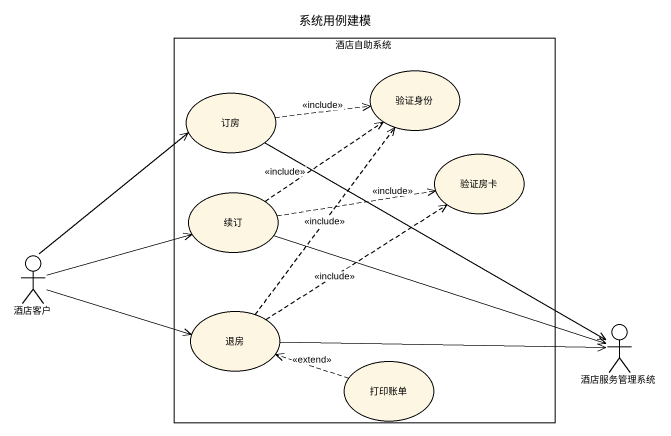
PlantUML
@startuml
title 系统用例建模
rectangle 酒店自助系统 {
  usecase 验证身份
  usecase 订房
  usecase 验证房卡
  usecase 续订
  usecase 退房
  usecase 打印账单
}
actor 酒店客户
actor 酒店服务管理系统
订房 .right.> 验证身份 : <<include>>
订房 --> 酒店服务管理系统
续订 .up.> 验证身份 : <<include>>
续订 .right.> 验证房卡 : <<include>>
续订 -right-> 酒店服务管理系统
酒店客户 -up-> 订房
酒店客户 -right-> 续订
酒店客户 -right-> 退房
退房 .up.> 验证身份 : <<include>>
退房 .up.> 验证房卡 : <<include>>
退房 -right-> 酒店服务管理系统
打印账单 .left.> 退房 : <<extend>>
@enduml
